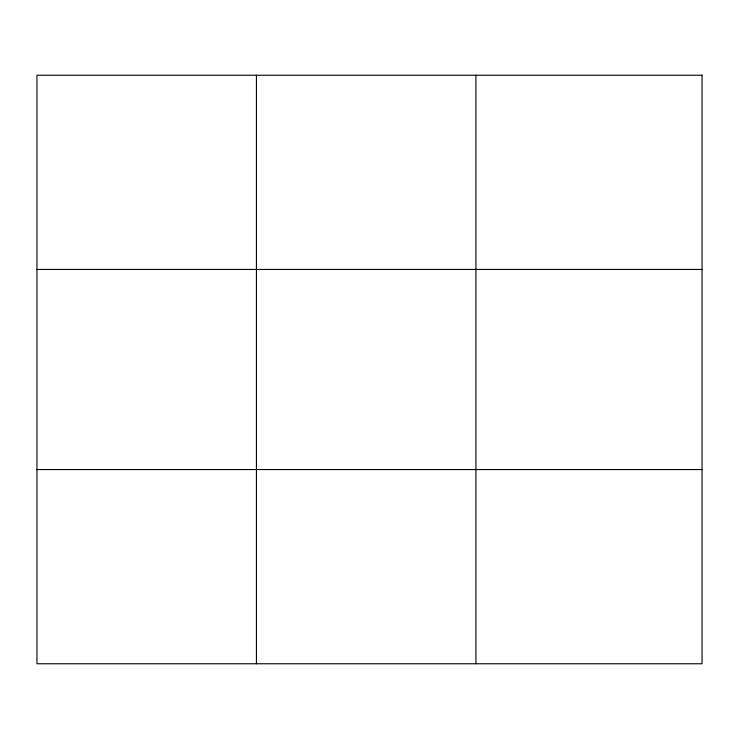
<?xml version="1.0" encoding="UTF-8"?>
<svg xmlns="http://www.w3.org/2000/svg" width="739" height="739" viewBox="0 0 739 739"><rect width="100%" height="100%" fill="white"/><g stroke="black" fill="none" stroke-linecap="round" stroke-linejoin="round"><path stroke-width="1.11" d="M256.433 75.239L256.433 663.761M475.916 75.239L475.916 663.761M36.95 269.449L702.05 269.449M36.95 469.551L702.05 469.551M702.05 75.239L702.05 663.761L36.95 663.761L36.95 75.239L702.05 75.239"/></g></svg>
